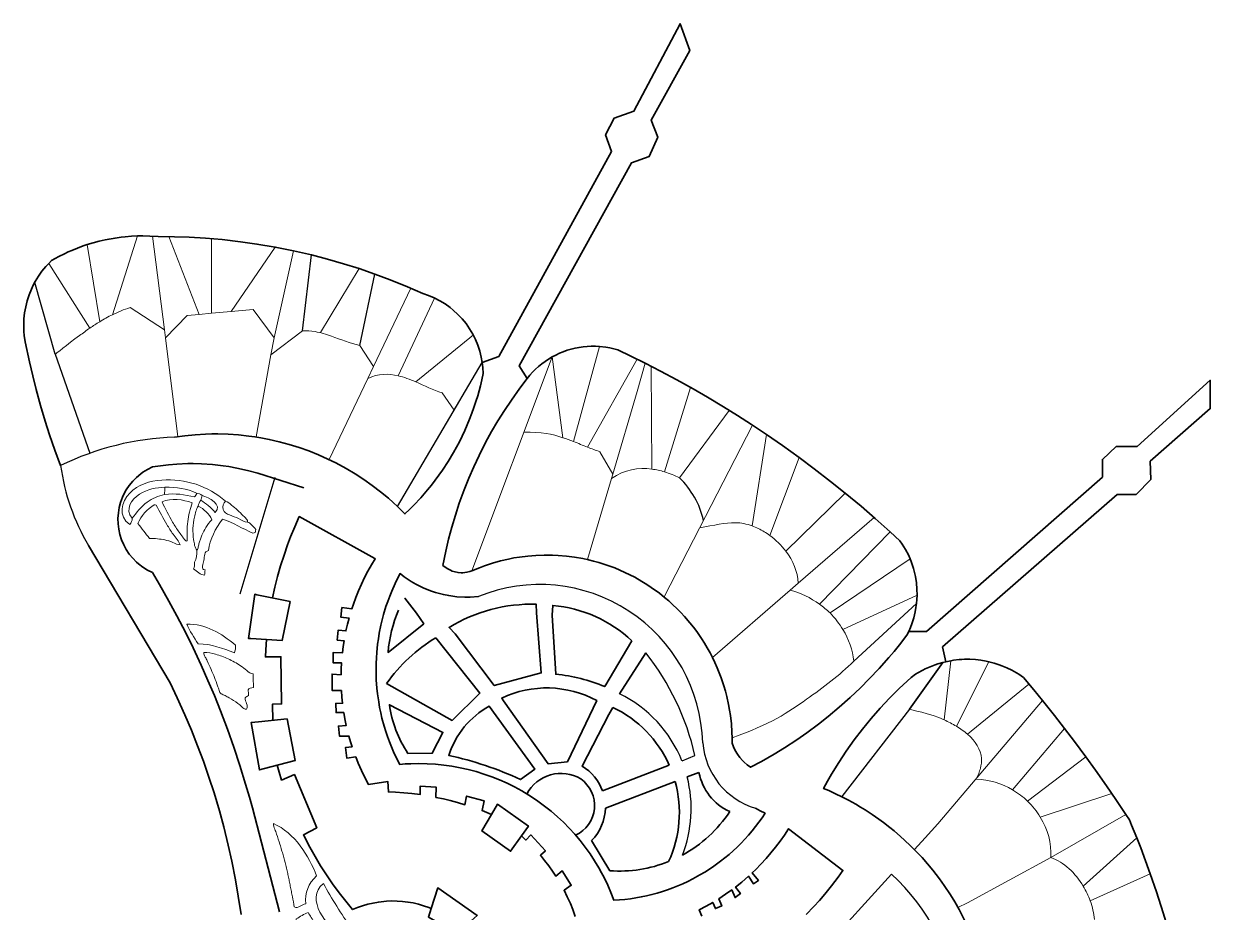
# Model space of a CAD drawing. Header units: millimetres. Extents: x 1814184 to 2218310, y 27764 to 471429.
# Drawn here: x 1828434 to 2218310, y 179537 to 471429 of the extents above; entities that cross this region are included whole.
import ezdxf

# ---------------------------------------------------------------- set-up
doc = ezdxf.new("R2010")
doc.units = ezdxf.units.MM
for name, color, linetype, lineweight in [('01_SITE_BASE', 7, 'Continuous', 35), ('03_REGIONS', 7, 'Continuous', 35), ('03_ROADS_AND_PLOTS', 7, 'Continuous', 9), ('04_GEOMETRIC_DIVISIONS', 7, 'Continuous', 5), ('BLUE_COPIED_UNITS', 7, 'Continuous', 20), ('REGION_HOLES', 7, 'Continuous', 35)]:
    doc.layers.add(name, color=color, linetype=linetype, lineweight=lineweight)

# ---------------------------------------------------------------- blocks, each defined once
blk = doc.blocks.new('GEWAN_A_UPPER_LEFT')
for points, knots in [([(25400, 16777), (14135, 26768), (-960, 31924), (-16472, 30740), (-24367, 30137), (-32369, 27891), (-37615, 22198), (-42972, 16383), (-45453, 6972), (-37625, 1498)], [0, 0, 0, 0, 1, 1, 1, 2, 2, 2, 3, 3, 3, 3]), ([(-14389, 26008), (-20056, 25842), (-26101, 24751), (-31111, 21474), (-36625, 17867), (-40886, 11613), (-36034, 5636)], [0, 0, 0, 0, 1, 1, 1, 2, 2, 2, 2]), ([(-14707, 21233), (-18723, 20184), (-22749, 18676), (-26198, 16137), (-30049, 13302), (-33182, 9182), (-36034, 5636)], [0, 0, 0, 0, 1, 1, 1, 2, 2, 2, 2]), ([(3436, 15822), (-2562, 18004), (-10171, 18942), (-16299, 16458), (-14182, 11899), (-11951, 7427), (-9359, 3064), (-8022, 812), (-6587, -1411), (-5063, -3549), (-4294, -4627), (-3502, -5685), (-2688, -6816), (-2281, -7381), (-1869, -7965), (-1441, -8476), (-960, -9050), (-460, -9532), (253, -9325)], [0, 0, 0, 0, 1, 1, 1, 2, 2, 2, 3, 3, 3, 4, 4, 4, 5, 5, 5, 6, 6, 6, 6]), ([(3436, 15822), (2218, 11823), (1116, 7707), (601, 3382), (106, -774), (153, -5123), (253, -9325)], [0, 0, 0, 0, 1, 1, 1, 2, 2, 2, 2]), ([(10121, 20596), (14325, 19318), (23803, 14645), (18715, 9456), (15735, 12598), (12667, 15529), (9166, 17413)], [0, 0, 0, 0, 1, 1, 1, 2, 2, 2, 2]), ([(25400, 16777), (24030, 15731), (23360, 13153), (23901, 11372), (24461, 9532), (26314, 8544), (28196, 7768), (30171, 6954), (32176, 6374), (34053, 5430), (35980, 4460), (37770, 3104), (39860, 3044)], [0, 0, 0, 0, 1, 1, 1, 2, 2, 2, 3, 3, 3, 4, 4, 4, 4]), ([(25400, 16777), (27051, 16539), (28243, 15311), (29515, 14199), (30774, 13098), (32111, 12111), (33348, 10993), (34649, 9819), (35838, 8501), (37170, 7226), (37836, 6588), (38538, 5961), (39135, 5309), (39790, 4593), (40319, 3846), (39860, 3044)], [0, 0, 0, 0, 1, 1, 1, 2, 2, 2, 3, 3, 3, 4, 4, 4, 5, 5, 5, 5]), ([(-4362, -11871), (-5241, -9362), (-7262, -7169), (-8986, -4873), (-10533, -2811), (-11841, -665), (-13125, 1494), (-15610, 5671), (-18008, 9897), (-20119, 14230), (-20543, 14336), (-20967, 14442), (-21392, 14549), (-26052, 11673), (-30315, 7153), (-32214, 2135), (-29668, -1155), (-27121, -4444), (-24575, -7733), (-21024, -7664), (-17622, -7997), (-14389, -8685), (-12632, -9059), (-10924, -9538), (-9275, -10246), (-7606, -10962), (-5999, -11914), (-4362, -11871)], [0, 0, 0, 0, 1, 1, 1, 2, 2, 2, 3, 3, 3, 4, 4, 4, 5, 5, 5, 6, 6, 6, 7, 7, 7, 8, 8, 8, 9, 9, 9, 9]), ([(7574, 13594), (6182, 11581), (5512, 8969), (4977, 6305), (4494, 3904), (4122, 1461), (4040, -1055), (3960, -3485), (4152, -5982), (4462, -8362), (4637, -9707), (4851, -11016), (5165, -12276), (5455, -13441), (5831, -14565), (6619, -15372)], [0, 0, 0, 0, 1, 1, 1, 2, 2, 2, 3, 3, 3, 4, 4, 4, 5, 5, 5, 5]), ([(7574, 13594), (11056, 11976), (14969, 8248), (16487, 4681), (14950, 3049), (13579, 1348), (12471, -463), (11471, -2097), (10684, -3821), (9931, -5558), (9570, -6389), (9217, -7223), (8921, -8082), (8639, -8903), (8410, -9747), (8177, -10583), (7944, -11420), (7707, -12249), (7547, -13137), (7466, -13581), (7405, -14040), (7287, -14445), (7169, -14850), (6995, -15201), (6619, -15372)], [0, 0, 0, 0, 1, 1, 1, 2, 2, 2, 3, 3, 3, 4, 4, 4, 5, 5, 5, 6, 6, 6, 7, 7, 7, 8, 8, 8, 8]), ([(43543, -4232), (36752, -1413), (30634, 3033), (23490, 4999), (18795, -1227), (15222, -7918), (14259, -15691)], [0, 0, 0, 0, 1, 1, 1, 2, 2, 2, 2]), ([(39860, 3044), (42335, 2628), (43632, -16), (45453, -1685), (45347, -2322), (45241, -2958), (45135, -3595), (44604, -3807), (44074, -4019), (43543, -4232)], [0, 0, 0, 0, 1, 1, 1, 2, 2, 2, 3, 3, 3, 3]), ([(14259, -15691), (11281, -16040), (11752, -19495), (11222, -22166), (10965, -23460), (10474, -24569), (10302, -25819), (10133, -27053), (10274, -28425), (12031, -28423)], [0, 0, 0, 0, 1, 1, 1, 2, 2, 2, 3, 3, 3, 3])]:
    blk.add_open_spline(points, degree=3, knots=knots)
for points in [[(-14389, 26008), (-14495, 24416), (-14601, 22825), (-14707, 21233)], [(-14389, 26008), (-6902, 26160), (64, 25053), (6301, 22188)], [(-14707, 21233), (-7936, 22162), (-1100, 21245), (5028, 19642)], [(6301, 22188), (6470, 21093), (5802, 20345), (5028, 19642)], [(6301, 22188), (7605, 21732), (9051, 21617), (10121, 20596)], [(9166, 17413), (8067, 16376), (7833, 14980), (7574, 13594)], [(10121, 20596), (9802, 19535), (9484, 18474), (9166, 17413)], [(-36034, 5636), (-35842, 3958), (-36644, 2691), (-37625, 1498)], [(6619, -15372), (6596, -18235), (6341, -21002), (5028, -23330)], [(5028, -23330), (5086, -24927), (4997, -26464), (4391, -27786)], [(4391, -27786), (6685, -29519), (8890, -31467), (11712, -31924)], [(12031, -28423), (11924, -29590), (11818, -30757), (11712, -31924)]]:
    blk.add_open_spline(points, degree=3)
blk = doc.blocks.new('GEWAN_B_LEFT_MIDDLE')
for points, knots in [([(8594, 12189), (554, 18734), (-7974, 24100), (-18780, 23966), (-17111, 20065), (-14517, 16547), (-12414, 12825), (-4903, 12868), (1558, 10373), (7958, 7732)], [0, 0, 0, 0, 1, 1, 1, 2, 2, 2, 3, 3, 3, 3]), ([(18462, -4045), (17041, -4022), (16011, -3054), (14954, -2150), (13833, -1191), (12681, -305), (11500, 509), (9239, 2067), (6870, 3363), (4423, 4468), (2160, 5491), (-169, 6351), (-2563, 7055), (-4667, 7674), (-6821, 8172), (-9231, 8051), (-9467, 6973), (-8858, 6243), (-8373, 5463), (-7941, 4768), (-7607, 4033), (-7270, 3298), (-6541, 1702), (-5802, 106), (-5097, -1501), (-3774, -4514), (-2565, -7567), (-1458, -10675), (-1153, -11531), (-856, -12392), (-609, -13274), (-490, -13695), (-384, -14122), (-158, -14450), (38, -14735), (322, -14946), (634, -15136), (1304, -15547), (2097, -15865), (2841, -16222), (3622, -16596), (4348, -17014), (5079, -17446), (6694, -18401), (8333, -19427), (9880, -20576), (10647, -21145), (11391, -21744), (12121, -22440), (12928, -23210), (13718, -24100), (14748, -23886)], [0, 0, 0, 0, 1, 1, 1, 2, 2, 2, 3, 3, 3, 4, 4, 4, 5, 5, 5, 6, 6, 6, 7, 7, 7, 8, 8, 8, 9, 9, 9, 10, 10, 10, 11, 11, 11, 12, 12, 12, 13, 13, 13, 14, 14, 14, 15, 15, 15, 16, 16, 16, 17, 17, 17, 17]), ([(18462, -4045), (18568, -6591), (18674, -9138), (18780, -11684), (17451, -11967), (16035, -11962), (15809, -12983), (15630, -13789), (16193, -15235), (15915, -16141)], [0, 0, 0, 0, 1, 1, 1, 2, 2, 2, 3, 3, 3, 3]), ([(15915, -16141), (15279, -16565), (14642, -16989), (14006, -17414), (13934, -19632), (16053, -21786), (14748, -23886)], [0, 0, 0, 0, 1, 1, 1, 2, 2, 2, 2])]:
    blk.add_open_spline(points, degree=3, knots=knots)
blk.add_open_spline([(8594, 12189), (8652, 10592), (8564, 9055), (7958, 7732)], degree=3)
blk = doc.blocks.new('GEWAN_C_LEFT_LOWER')
for points, knots in [([(-24275, 239), (-24724, 5840), (-22880, 10492), (-18864, 14244), (-22531, 24373), (-29914, 35752), (-40509, 40664), (-40660, 39559), (-40246, 38687), (-39877, 37797), (-39530, 36960), (-39222, 36107), (-38921, 35251), (-38331, 33578), (-37765, 31895), (-37257, 30188), (-36969, 29221), (-36700, 28245), (-36411, 27278), (-36161, 26445), (-35897, 25618), (-35656, 24781), (-35174, 23107), (-34785, 21395), (-34356, 19699), (-34106, 18716), (-33843, 17738), (-33610, 16748), (-33418, 15934), (-33246, 15113), (-33070, 14293), (-32885, 13433), (-32695, 12575), (-32521, 11711), (-32347, 10846), (-32188, 9975), (-32023, 9107), (-31846, 8181), (-31661, 7259), (-31479, 6335), (-31309, 5469), (-31143, 4601), (-30965, 3738), (-30619, 2052), (-30232, 382), (-30005, -1353), (-27956, -2435), (-26262, 103), (-24275, 239)], [0, 0, 0, 0, 1, 1, 1, 2, 2, 2, 3, 3, 3, 4, 4, 4, 5, 5, 5, 6, 6, 6, 7, 7, 7, 8, 8, 8, 9, 9, 9, 10, 10, 10, 11, 11, 11, 12, 12, 12, 13, 13, 13, 14, 14, 14, 15, 15, 15, 16, 16, 16, 16]), ([(-15363, 10425), (-20339, 6803), (-19542, 874), (-17161, -3924), (-14509, -9268), (-9891, -13210), (-4640, -16196), (4281, -21267), (15030, -23581), (24108, -17905)], [0, 0, 0, 0, 1, 1, 1, 2, 2, 2, 3, 3, 3, 3]), ([(-15363, 10425), (-11141, 2706), (-6385, -4791), (-1357, -12175), (535, -11821), (2426, -11287), (4375, -10890), (6243, -10509), (8163, -10256), (10095, -10242), (13942, -10215), (17835, -11140), (21243, -12175)], [0, 0, 0, 0, 1, 1, 1, 2, 2, 2, 3, 3, 3, 4, 4, 4, 4]), ([(-23002, -4218), (-25262, -4689), (-27020, -6373), (-29050, -7401), (-28363, -13505), (-26761, -19266), (-26439, -25516), (-26284, -28503), (-26422, -31602), (-25843, -34468), (-25504, -36149), (-24917, -37750), (-23705, -38819), (-22441, -39934), (-20495, -40471), (-18705, -40664)], [0, 0, 0, 0, 1, 1, 1, 2, 2, 2, 3, 3, 3, 4, 4, 4, 5, 5, 5, 5]), ([(-23002, -4218), (-22071, -5786), (-21033, -7577), (-19769, -9275), (-18404, -11109), (-16776, -12833), (-15681, -14722)], [0, 0, 0, 0, 1, 1, 1, 2, 2, 2, 2]), ([(-15681, -14722), (-15147, -18821), (-14413, -23394), (-14776, -27715), (-14963, -29931), (-15438, -32081), (-16014, -34153), (-16313, -35229), (-16638, -36284), (-17013, -37309), (-17452, -38509), (-17957, -39669), (-18705, -40664)], [0, 0, 0, 0, 1, 1, 1, 2, 2, 2, 3, 3, 3, 4, 4, 4, 4]), ([(21243, -12175), (21031, -13130), (20818, -14085), (20606, -15040), (21544, -16404), (23547, -16375), (24108, -17905)], [0, 0, 0, 0, 1, 1, 1, 2, 2, 2, 2]), ([(28246, -20451), (24666, -23741), (19658, -25146), (14501, -25439), (12199, -25570), (9867, -25480), (7616, -25114), (6387, -24915), (5181, -24633), (4004, -24327), (2789, -24011), (1605, -23670), (394, -23953)], [0, 0, 0, 0, 1, 1, 1, 2, 2, 2, 3, 3, 3, 4, 4, 4, 4]), ([(394, -23953), (341, -24271), (287, -24589), (234, -24908), (1875, -26530), (3595, -27962), (5374, -29251), (7017, -30443), (8711, -31514), (10474, -32418), (12091, -33248), (13767, -33938), (15489, -34517), (17133, -35070), (18821, -35522), (20575, -35801), (21411, -35934), (22262, -36027), (23119, -36133), (23976, -36238), (24839, -36355), (25706, -36371), (26573, -36386), (27445, -36301), (28307, -36210), (29127, -36123), (29938, -36030), (30736, -35908), (32538, -35631), (34274, -35199), (35916, -34534), (36756, -34194), (37572, -33793), (38390, -33401), (39120, -33052), (39852, -32709), (40660, -32547)], [0, 0, 0, 0, 1, 1, 1, 2, 2, 2, 3, 3, 3, 4, 4, 4, 5, 5, 5, 6, 6, 6, 7, 7, 7, 8, 8, 8, 9, 9, 9, 10, 10, 10, 11, 11, 11, 12, 12, 12, 12])]:
    blk.add_open_spline(points, degree=3, knots=knots)
for points in [[(-15681, -14722), (-13576, -15249), (-10802, -16947), (-10906, -19496)], [(-10906, -19496), (-9908, -26861), (-11186, -34090), (-13453, -40505)], [(31747, -18860), (30622, -19493), (29828, -20923), (28246, -20451)], [(31747, -18860), (35931, -22920), (39482, -27242), (40660, -32547)], [(-18705, -40664), (-16954, -40611), (-15204, -40558), (-13453, -40505)]]:
    blk.add_open_spline(points, degree=3)

msp = doc.modelspace()

# ---------------------------------------------------------------- linework, layer by layer
for p, q in [((1920065, 370532), (1923018, 395473)), ((1838789, 362869), (1832047, 386423)), ((1938845, 365758), (1943803, 389195)), ((1838789, 362869), (1850132, 330303)), ((1951270, 312786), (1979084, 360167)), ((1899563, 284173), (1911040, 322490)), ((2101182, 262069), (2121797, 280958)), ((2119507, 246218), (2130485, 261622)), ((2130485, 261622), (2119507, 246218)), ((2119507, 246218), (2097204, 217574)), ((2128845, 208570), (2124621, 203979)), ((2124621, 203979), (2121082, 200133))]:
    msp.add_line(p, q)
at = {"color": 30}
msp.add_line((2044730, 229250), (2048968, 231021), dxfattribs=at)
for centre, radius, start, end in [((1881116, 243615), 92058, 91.9513, 116.14269), ((1910693, 336003), 70813, 187.9112, 210.49085), ((2024600, 302116), 27876, 12.75689, 46.29023), ((1997993, 233608), 53592, 1.68777, 112.10031), ((2075871, 237070), 24382, 184.4302, 253.30132), ((2066411, 140595), 69803, 7.17006, 47.53055)]:
    msp.add_arc(centre, radius, start, end)
for centre, radius, start, end in [((1966730, 212436), 84312, 12.73413, 38.35365), ((2005752, 213609), 41998, 21.86372, 63.87386), ((2005752, 213609), 41998, 338.65997, 14.29724)]:
    msp.add_arc(centre, radius, start, end, dxfattribs=at)
at = {"layer": '01_SITE_BASE'}
for points in [[(1979084, 360167), (1984512, 362137), (2021607, 429438), (2019621, 434926), (2022479, 440427), (2028911, 442754), (2044119, 471429), (2047281, 462691), (2034634, 439706), (2036823, 434120), (2033989, 427852), (2028169, 425746), (1991219, 359096), (1993896, 354930)], [(1867604, 401734), (1865856, 401710), (1863835, 401616), (1861818, 401455), (1860477, 401309), (1858472, 401034), (1856478, 400691), (1855155, 400426), (1853184, 399971), (1851228, 399450), (1849292, 398864), (1848012, 398436), (1846112, 397742), (1844236, 396983), (1843000, 396442), (1841777, 395873), (1839967, 394969), (1837602, 393669), (1836639, 392709), (1835722, 391705), (1834434, 390123), (1833258, 388456), (1832201, 386712), (1831564, 385510), (1830982, 384280), (1830218, 382389), (1829587, 380449), (1829090, 378471), (1828732, 376463), (1828512, 374434), (1828434, 372396), (1828496, 370357), (1828615, 369002), (1828911, 366984), (1830315, 360382), (1831374, 355792), (1832524, 351225), (1833947, 346034), (1835487, 340876), (1836929, 336392), (1838685, 331304), (1840554, 326256)], [(1917066, 396846), (1911075, 398044), (1905053, 399067), (1899676, 399828), (1893606, 400517), (1888195, 400980), (1882774, 401302), (1878026, 401469), (1872596, 401526), (1869903, 401691), (1867604, 401734)], [(1959521, 382809), (1954549, 384991), (1948889, 387291), (1943803, 389195), (1938670, 390967), (1933493, 392604), (1928274, 394106), (1923018, 395473), (1917066, 396846)], [(1979084, 360167), (1978782, 361875), (1978290, 363850), (1977655, 365784), (1976881, 367666), (1975971, 369486), (1974930, 371236), (1973765, 372904), (1972481, 374483), (1971085, 375964), (1969584, 377339), (1968529, 378193), (1966873, 379375), (1965134, 380433), (1963323, 381362), (1961448, 382155), (1959521, 382809)], [(2032632, 359868), (2027902, 362204), (2023599, 364256), (2022299, 364627), (2020982, 364932), (2019651, 365172), (2017637, 365409), (2016287, 365483), (2014935, 365490), (2013585, 365430), (2012239, 365303), (2010900, 365110), (2009574, 364851), (2008261, 364527), (2006966, 364138), (2005692, 363685), (2004442, 363170), (2003219, 362593), (2002026, 361957), (2000866, 361263), (1999742, 360512), (1998656, 359706), (1997612, 358847), (1996611, 357938), (1995657, 356981), (1994751, 355977), (1993896, 354930)], [(1931022, 327131), (1934407, 325304), (1937325, 323567), (1940172, 321718), (1942945, 319759), (1945639, 317692), (1948251, 315522), (1949777, 314172), (1951270, 312786), (1953685, 310400), (1955156, 311808), (1956593, 313251), (1958912, 315729), (1961131, 318296), (1962413, 319878), (1963658, 321489), (1964865, 323129), (1966033, 324797), (1967890, 327637), (1969635, 330548), (1970626, 332327), (1971576, 334128), (1972482, 335951), (1973345, 337796), (1974165, 339660), (1974940, 341542), (1975671, 343443), (1976357, 345360), (1976998, 347293), (1977592, 349240), (1978481, 352515), (1978952, 354496), (1979377, 356488), (1979277, 358521), (1979084, 360167)], [(2072543, 336456), (2067584, 339752), (2063000, 342694), (2058371, 345568), (2053113, 348716), (2048395, 351439), (2043038, 354417), (2037632, 357303), (2032632, 359868)], [(1993896, 354930), (1991420, 351682), (1988652, 347804), (1986386, 344407), (1984219, 340946), (1982154, 337423), (1980192, 333841), (1978036, 329593), (1976303, 325895), (1974679, 322148), (1973164, 318355), (1971537, 313877), (1970265, 309997), (1969105, 306081), (1968060, 302133), (1967130, 298157), (1966192, 293486), (1966945, 292859), (1967762, 292316), (1968632, 291866), (1969237, 291618), (1970174, 291331), (1971137, 291147), (1972114, 291068), (1972767, 291075), (1973419, 291128), (1974065, 291228), (1975016, 291466), (1975633, 291680), (1978154, 292728), (1979860, 293363), (1982452, 294219), (1985080, 294959), (1987738, 295580), (1989525, 295927), (1991321, 296221), (1994030, 296562), (1996751, 296780), (1999479, 296876), (2002209, 296851), (2004027, 296765), (2006748, 296536), (2009455, 296185), (2012144, 295713), (2014019, 295309)], [(2119270, 271826), (2125070, 271825), (2182853, 322487), (2182853, 328324), (2187412, 332524), (2194252, 332524), (2218310, 354311), (2218310, 345019), (2198596, 327709), (2198754, 321712), (2193956, 316783), (2187767, 316783), (2130342, 266684), (2131441, 261854)], [(1906357, 335382), (1904418, 335698), (1902400, 335978), (1899024, 336340), (1895636, 336570), (1892242, 336668), (1890205, 336662), (1888168, 336609), (1884778, 336415), (1881399, 336088), (1877981, 335621)], [(1931022, 327131), (1928379, 328429), (1925278, 329812), (1922126, 331073), (1918927, 332210), (1915685, 333221), (1912407, 334105), (1909096, 334860), (1906357, 335382)], [(2113092, 304560), (2108233, 308901), (2103591, 312904), (2098355, 317258), (2093573, 321091), (2088184, 325253), (2083268, 328912), (2077733, 332878), (2072543, 336456)], [(1912449, 179715), (1903558, 213815), (1902601, 217312), (1901345, 221667), (1899476, 227731), (1897480, 233755), (1895357, 239734), (1893107, 245668), (1891080, 250715), (1888961, 255724), (1886752, 260694), (1884061, 266441), (1881659, 271321), (1878744, 276957), (1876152, 281738), (1873018, 287256), (1870709, 291156), (1869109, 291952), (1867592, 292895), (1866170, 293977), (1865499, 294567), (1864244, 295838), (1863114, 297223), (1862120, 298707), (1861271, 300279), (1860573, 301924), (1860034, 303627), (1859657, 305373), (1859447, 307147), (1859404, 308933), (1859531, 310716), (1859825, 312478), (1860283, 314204), (1860903, 315880), (1861677, 317490), (1862120, 318266), (1863114, 319751), (1864244, 321135), (1865499, 322406), (1866868, 323554), (1867592, 324078), (1869109, 325021), (1870709, 325817), (1874266, 326348), (1876053, 326550), (1878742, 326774), (1882336, 326923), (1884134, 326933), (1886831, 326868), (1890420, 326632), (1893994, 326226), (1895773, 325960), (1898428, 325481), (1901938, 324696), (1905407, 323745), (1920432, 319004)], [(1943850, 295715), (1918985, 309521), (1917504, 306198), (1916124, 302833), (1915155, 300282), (1913954, 296848), (1912857, 293380), (1911864, 289880), (1910977, 286352), (1910197, 282798)], [(2119270, 271826), (2119797, 273041), (2120281, 274318), (2120896, 276271), (2121375, 278261), (2121617, 279605), (2121797, 280958), (2121914, 282318), (2121969, 283682), (2121933, 285729), (2121755, 287769), (2121437, 289791), (2121148, 291125), (2120797, 292445), (2120158, 294390), (2119658, 295660), (2119100, 296906), (2118157, 298723), (2117090, 300471), (2116313, 301593), (2113092, 304560)], [(1899828, 178771), (1898925, 184855), (1897994, 190243), (1896805, 196277), (1895621, 201615), (1894148, 207587), (1892715, 212864), (1890962, 218759), (1889281, 223962), (1887485, 229126), (1885574, 234249), (1883551, 239328), (1881415, 244361), (1878879, 249965), (1876508, 254892), (1849673, 300072)], [(1982120, 211680), (1979023, 212925), (1979700, 216140), (1973938, 217721), (1973420, 214863), (1970985, 215584), (1968530, 216240), (1966369, 216759), (1963884, 217289), (1963902, 220678), (1958745, 220986), (1958646, 218181), (1955975, 218519), (1953297, 218781), (1950612, 218967), (1948259, 219066), (1948124, 222468), (1941748, 221465), (1940528, 223777), (1939392, 226130), (1938341, 228523), (1937531, 230545), (1934556, 230165), (1934112, 233649), (1936342, 233883), (1935809, 235573), (1935275, 237430), (1932153, 237416), (1931852, 240701), (1934408, 240935), (1933960, 243122), (1933607, 245137), (1931072, 245137), (1930982, 248144), (1933181, 248210), (1932976, 250203), (1932814, 252383), (1929772, 252409), (1929772, 257780), (1932691, 257549), (1932737, 259438), (1932843, 261496), (1930082, 261496), (1930082, 264870), (1933126, 264713), (1933389, 266812), (1933683, 268729), (1931451, 268962), (1931793, 272227), (1934298, 271965), (1934803, 274162), (1935325, 276161), (1932590, 276515), (1932994, 279635), (1936242, 279215), (1936746, 280716), (1937563, 282946), (1938452, 285148), (1939413, 287320), (1940443, 289460), (1941543, 291565), (1942710, 293634), (1943944, 295663), (1943850, 295715)], [(2014019, 295309), (2015691, 294897), (2017445, 294410), (2020046, 293582), (2022608, 292638), (2024291, 291945), (2025953, 291203), (2027591, 290411), (2029206, 289571), (2031579, 288220), (2033126, 287262), (2034644, 286258), (2037286, 284344)], [(2068865, 213716), (2070442, 212860), (2072047, 212059), (2071042, 210563), (2069994, 209096), (2068905, 207659), (2067775, 206254), (2066606, 204882), (2065398, 203544), (2064152, 202241), (2062870, 200974), (2061551, 199745), (2060199, 198553), (2058813, 197400), (2057394, 196288), (2055208, 194696), (2053714, 193688), (2052192, 192722), (2050643, 191801), (2048271, 190502), (2046660, 189693), (2045026, 188931), (2043372, 188215), (2041697, 187547), (2040005, 186927), (2038295, 186356), (2036569, 185834), (2034830, 185361), (2033077, 184938), (2031314, 184565), (2029540, 184243), (2027758, 183971), (2025969, 183751), (2024174, 183582), (2022375, 183463), (2021393, 185996), (2020311, 188488), (2019131, 190936), (2018290, 192540), (2017408, 194122), (2016006, 196449), (2014513, 198719), (2012931, 200928), (2011263, 203072), (2009511, 205148), (2007678, 207153), (2005766, 209083), (2003779, 210937), (2001721, 212709), (1999593, 214399), (1997401, 216003), (1995904, 217023), (1994381, 218003), (1992049, 219397), (1989664, 220698), (1987228, 221902), (1984747, 223009), (1982224, 224016), (1979663, 224923), (1977068, 225727), (1974443, 226427), (1971792, 227022), (1969120, 227512), (1966430, 227895), (1963728, 228171), (1961016, 228340), (1958300, 228400), (1955584, 228353), (1953775, 228262), (1951969, 228123), (1951141, 229734), (1949982, 232193), (1949265, 233857), (1948595, 235541), (1947970, 237242), (1947391, 238959), (1946860, 240692), (1946152, 243316), (1945740, 245080), (1945375, 246856), (1945060, 248640), (1944677, 251331), (1944484, 253133), (1944285, 255844), (1944215, 257654), (1944193, 259466), (1944221, 261278), (1944299, 263089), (1944425, 264897), (1944707, 267600), (1944956, 269395), (1945254, 271182), (1945792, 273847), (1946211, 275610), (1946677, 277361), (1947466, 279962), (1948050, 281677), (1948682, 283376), (1949359, 285057), (1950459, 287542), (1951249, 289173), (1952083, 290782), (1953493, 289702), (1955707, 288221), (1957243, 287329), (1959627, 286140), (1962094, 285137), (1963779, 284575), (1966354, 283893), (1968097, 283549), (1970738, 283201), (1973397, 283054), (1975173, 283070), (1977830, 283263)], [(1905063, 283851), (1904351, 283997), (1902280, 269496), (1903020, 269449)], [(1903020, 269449), (1913307, 268792), (1915958, 281616), (1905063, 283851)], [(2037286, 284344), (2039008, 282979), (2040396, 281801), (2041747, 280582), (2043062, 279323), (2044338, 278026), (2045575, 276691), (2047355, 274620), (2048489, 273197), (2049580, 271740), (2051133, 269495), (2052112, 267961), (2053045, 266398), (2053931, 264808), (2054769, 263192), (2055559, 261552), (2056318, 259843)], [(1910270, 242575), (1910178, 247900), (1913164, 247960), (1912965, 263462), (1907853, 263396), (1907971, 265789), (1908153, 269122)], [(2056318, 259843), (2056989, 258205), (2057628, 256501), (2058491, 253911), (2059002, 252164), (2059460, 250403), (2060048, 247737), (2060373, 245946), (2060645, 244146), (2060952, 241434), (2061136, 238710), (2061192, 236891), (2061193, 235071), (2061660, 233829), (2062236, 232634), (2062915, 231494), (2063692, 230419), (2064562, 229416), (2065189, 228793), (2066196, 227929), (2067276, 227158), (2070859, 229086), (2074972, 231454), (2078438, 233585), (2082408, 236186), (2085746, 238512), (2089561, 241337), (2092759, 243851), (2096405, 246890), (2099955, 250040), (2103407, 253299), (2106283, 256176), (2109541, 259627), (2112691, 263178), (2114441, 265250), (2116155, 267353), (2118654, 270563), (2119270, 271826)], [(2121470, 199744), (2119826, 201392), (2117854, 203259), (2116509, 204471), (2114446, 206236), (2113041, 207379), (2110891, 209039), (2109431, 210109), (2107201, 211659), (2104925, 213141), (2103384, 214091), (2101823, 215009), (2099449, 216327), (2097036, 217574), (2095407, 218364), (2092934, 219487), (2091267, 220194), (2092557, 222560), (2093895, 224900), (2096231, 228736), (2098698, 232490), (2101291, 236157), (2104009, 239733), (2106847, 243214), (2109803, 246595), (2112873, 249873), (2116054, 253045), (2118676, 255502), (2120012, 256703), (2121494, 257706), (2122256, 258176), (2123818, 259050), (2124617, 259453), (2126248, 260191), (2127918, 260835), (2128766, 261121), (2130485, 261622), (2131441, 261854)], [(2131441, 261854), (2133109, 262188), (2133993, 262326), (2135771, 262529), (2136664, 262592), (2137558, 262630), (2139348, 262630), (2141135, 262529), (2142914, 262326), (2144678, 262024), (2145553, 261835), (2147285, 261384), (2148989, 260835), (2149828, 260525), (2151479, 259833), (2153089, 259050), (2153876, 258624), (2155413, 257706), (2156895, 256703), (2160353, 252565), (2163201, 249084)], [(2163201, 249084), (2167127, 244171), (2170441, 239917), (2173707, 235625), (2177454, 230571), (2180612, 226200), (2184234, 221055), (2187283, 216607), (2190557, 211705)], [(1905618, 242119), (1903172, 241879), (1905856, 226325), (1907086, 226649)], [(1907086, 226649), (1917665, 229436), (1914979, 243037), (1905618, 242119)], [(1911740, 227875), (1912384, 225526), (1913142, 222970), (1917402, 224755), (1924714, 207300), (1920349, 204923), (1922404, 200965), (1924152, 197856), (1925991, 194799), (1927919, 191797), (1929936, 188854), (1932038, 185972), (1934224, 183152), (1936492, 180399), (1938126, 181080), (1939794, 181671), (1941491, 182172), (1943213, 182579), (1944955, 182892), (1945832, 183013), (1947593, 183183), (1949362, 183258), (1951131, 183236), (1952897, 183119), (1954654, 182906), (1956397, 182598), (1958120, 182196), (1959819, 181701), (1961489, 181114), (1962311, 180787)], [(1982120, 211680), (1984079, 215033), (1994242, 207833), (1991949, 204597)], [(1991949, 204597), (1988397, 199583), (1978960, 206270), (1982120, 211680)], [(2190557, 211705), (2191761, 209870), (2192451, 208203), (2194141, 204019), (2195455, 200657), (2197048, 196436), (2198587, 192195), (2200651, 186226), (2202879, 179359), (2204713, 173315), (2206527, 166916)], [(2085545, 178798), (2088043, 181391), (2089858, 183390), (2091621, 185434), (2093891, 188228), (2096065, 191098), (2097631, 193297), (2079725, 206981), (2078383, 204919), (2076973, 202902), (2075497, 200934), (2073955, 199017), (2072350, 197152), (2070683, 195342), (2068957, 193589), (2067774, 192453), (2069839, 190005), (2068208, 188922), (2066587, 191363), (2064403, 189477), (2062337, 187824), (2063928, 185674), (2062175, 184377), (2061065, 186865), (2059044, 185428), (2056785, 183939), (2057774, 181616), (2055689, 180729), (2054831, 182745), (2052718, 181545), (2050369, 180316), (2051223, 178309)], [(2009680, 178155), (2008847, 180425), (2008046, 182384), (2007050, 184588), (2005969, 186751), (2008318, 188434), (2005305, 193191), (2003245, 191427), (2002192, 193030), (2000922, 194816), (1999590, 196556), (1998198, 198249), (1999826, 199740), (1995055, 204947), (1993447, 203235), (1991949, 204597)], [(2121470, 199744), (2123597, 197483), (2125392, 195445), (2127125, 193354), (2129336, 190486), (2130917, 188278), (2132921, 185262), (2134344, 182949), (2135763, 180470)], [(2090637, 166864), (2113541, 192084)], [(1962311, 180787), (1964493, 187539), (1977437, 178473), (1972546, 174068)], [(1972546, 174068), (1970901, 172586), (1961397, 177957), (1962311, 180787)], [(2135763, 180470), (2137387, 177392), (2138570, 174947), (2139679, 172468), (2140712, 169956), (2141670, 167415), (2142550, 164846), (2143352, 162251), (2144120, 159460)]]:
    msp.add_lwpolyline(points, dxfattribs=at)
at = {"layer": '03_REGIONS', "color": 30}
for p, q in [((2020718, 244473), (2022051, 246838)), ((2022051, 246838), (2022051, 246838)), ((2040563, 227810), (2018626, 219430)), ((2019558, 213752), (2042476, 222469)), ((2046450, 223981), (2050310, 225449)), ((2060417, 212592), (2060417, 212592)), ((2021022, 193191), (2015045, 203148))]:
    msp.add_line(p, q, dxfattribs=at)
for points in [[(1953701, 282690), (1953701, 282690), (1957472, 277744), (1959849, 274342), (1948149, 264916, -0.0785865), (1951572, 278782)], [(2002104, 277123), (2002284, 280317, -0.169847), (2028275, 268695)], [(2028275, 268695), (2019366, 253655, 0.0751495), (2003259, 257738), (2002104, 277123)], [(1963871, 269737), (1978356, 251565), (1969187, 242566), (1947635, 254698, -0.1010409)], [(1963871, 269737, 0.1010409), (1947635, 254698)], [(2016696, 249079), (2007054, 228909), (2000707, 228316), (1986112, 249032), (1985511, 249916, -0.2384903)], [(1948573, 247729), (1966172, 238613), (1962644, 231770), (1954680, 231744, -0.1132015)], [(1996324, 226534), (1991691, 223148, 0.0552789), (1968091, 231049, -0.191431), (1981411, 247236)], [(2018626, 219430, 0.1742772), (2011892, 227525), (2020718, 244473)], [(2009767, 204845, 0.5774728), (2011435, 223363, 0.4327516), (1993760, 218374)]]:
    msp.add_lwpolyline(points, format="xyb", dxfattribs=at)
msp.add_lwpolyline([(1996974, 277857), (1998462, 258168), (1983030, 253997), (1970190, 270965)], dxfattribs=at)
for centre, radius, start, end in [((2005536, 212252), 38327, 23.94883, 64.47476), ((2005542, 212253), 38321, 335.22728, 15.46208), ((2067819, 228813), 17829, 190.87342, 245.4709), ((2024178, 236479), 43403, 298.47332, 326.60894), ((2024178, 236479), 43403, 265.82933, 291.85591)]:
    msp.add_arc(centre, radius, start, end, dxfattribs=at)
at = {"layer": '03_ROADS_AND_PLOTS'}
for p, q in [((1865856, 401710), (1857561, 375847)), ((1870795, 401636), (1874653, 370864)), ((1849292, 398864), (1853393, 373549)), ((1876166, 401488), (1886032, 375964)), ((1890173, 400811), (1890166, 376329)), ((1911075, 398044), (1896539, 376891)), ((1917066, 396846), (1910699, 368211)), ((1836639, 392709), (1850182, 371453)), ((1938670, 390967), (1925965, 369972)), ((1955577, 384540), (1943388, 358881)), ((1963415, 381314), (1951480, 355770)), ((1874653, 370864), (1863406, 378172)), ((1882186, 375625), (1874978, 368278)), ((1886032, 375964), (1882186, 375625)), ((1890166, 376329), (1886032, 375964)), ((1896539, 376891), (1890166, 376329)), ((1903831, 377535), (1896539, 376891)), ((1910699, 368211), (1903831, 377535)), ((1874653, 370864), (1874978, 368278)), ((1920065, 370532), (1909677, 362612)), ((1874978, 368278), (1879054, 335767)), ((1910699, 368211), (1909677, 362612)), ((1976239, 369226), (1957227, 353794)), ((1909677, 362612), (1904763, 335698)), ((1938845, 365758), (1943388, 358881)), ((2017637, 365409), (2009091, 334169)), ((1943388, 358881), (1941484, 354874)), ((2002026, 361957), (1975633, 291680)), ((2002026, 361957), (2005599, 335442)), ((2029967, 361184), (2013650, 332354)), ((2032632, 359868), (2030002, 350633)), ((2034632, 358842), (2034861, 325120)), ((1941484, 354874), (1928752, 328263)), ((2047529, 351920), (2038997, 324205)), ((1969846, 344430), (1965901, 350160)), ((2030002, 350633), (2021991, 323499)), ((2060251, 344401), (2043862, 322266)), ((2067896, 339544), (2038832, 283119)), ((2072543, 336456), (2067753, 306471)), ((2017755, 330848), (2021991, 323499)), ((2083268, 328912), (2073578, 303318)), ((2021559, 322035), (2013692, 295389)), ((2021991, 323499), (2021559, 322035)), ((2098355, 317258), (2078869, 298139)), ((2107853, 309229), (2082906, 287628)), ((2113092, 304560), (2089914, 280735)), ((2119658, 295660), (2093363, 277863)), ((2080239, 285318), (2054744, 263242)), ((2082906, 287628), (2080239, 285318)), ((2121969, 283682), (2097607, 272390)), ((2133109, 262188), (2130849, 242738)), ((2145553, 261835), (2134899, 240643)), ((2158722, 254518), (2138564, 238001)), ((2163201, 249084), (2128845, 208570)), ((2170441, 239917), (2153362, 219732)), ((2177454, 230571), (2158246, 216062)), ((2185949, 218552), (2162470, 210804)), ((2165889, 197563), (2190557, 211705)), ((2194141, 204019), (2176594, 188085)), ((2138593, 182592), (2165889, 197563)), ((2198587, 192195), (2178867, 183329)), ((2135403, 181098), (2138593, 182592))]:
    msp.add_line(p, q, dxfattribs=at)
at = {"layer": '04_GEOMETRIC_DIVISIONS'}
for points in [[(1857561, 375847), (1856133, 375149), (1854751, 374375), (1853393, 373549)], [(1863406, 378172), (1861362, 377544), (1859425, 376757), (1857561, 375847)], [(1850182, 371453), (1849025, 370663), (1847896, 369817), (1846752, 368971)], [(1853393, 373549), (1852305, 372887), (1851243, 372179), (1850182, 371453)], [(1920065, 370532), (1921441, 370632), (1922804, 370528), (1924160, 370289)], [(1846752, 368971), (1842780, 366036), (1838789, 362869), (1838789, 362869)], [(1924160, 370289), (1925965, 369972), (1927759, 369417), (1929561, 368788)], [(1929561, 368788), (1932603, 367726), (1935668, 366453), (1938845, 365758)], [(1951480, 355770), (1948265, 356522), (1944939, 356549), (1941484, 354874)], [(1957227, 353794), (1955330, 354610), (1953416, 355316), (1951480, 355770)], [(1965901, 350160), (1962993, 351107), (1960122, 352548), (1957227, 353794)], [(1992730, 337205), (1998640, 337403), (2002159, 336593), (2005599, 335442)], [(2005599, 335442), (2006774, 335048), (2007940, 334615), (2009091, 334169)], [(2009091, 334169), (2010643, 333566), (2012167, 332940), (2013650, 332354)], [(2013650, 332354), (2015061, 331796), (2016433, 331276), (2017755, 330848)], [(2021559, 322035), (2025849, 324972), (2030382, 325721), (2034861, 325120)], [(2034861, 325120), (2036246, 324934), (2037628, 324627), (2038997, 324205)], [(2038997, 324205), (2040641, 323698), (2042268, 323038), (2043862, 322266)], [(2050521, 305870), (2055353, 306588), (2058895, 307593), (2062304, 307514)], [(2062304, 307514), (2064166, 307471), (2065987, 307105), (2067753, 306471)], [(2067753, 306471), (2069117, 305981), (2070449, 305331), (2071739, 304547)], [(2071739, 304547), (2072363, 304168), (2072977, 303757), (2073578, 303318)], [(2073578, 303318), (2075551, 301873), (2077369, 300115), (2078869, 298139)], [(2078869, 298139), (2081221, 295042), (2082757, 291448), (2082906, 287628)], [(2080239, 285318), (2083701, 284486), (2087002, 282842), (2089914, 280735)], [(2089914, 280735), (2091128, 279856), (2092299, 278918), (2093363, 277863)], [(2093363, 277863), (2095012, 276228), (2096412, 274368), (2097607, 272390)], [(2097607, 272390), (2099506, 269245), (2100814, 265762), (2101182, 262069)], [(2101182, 262069), (2096432, 257283), (2091013, 253314), (2085648, 249507)], [(2085648, 249507), (2079659, 245257), (2073737, 241209), (2061192, 236891)], [(2119507, 246218), (2119507, 246218), (2126439, 244763), (2130849, 242738)], [(2130849, 242738), (2132262, 242089), (2133636, 241417), (2134899, 240643)], [(2134899, 240643), (2136239, 239822), (2137482, 238951), (2138564, 238001)], [(2138564, 238001), (2141187, 235699), (2142923, 233033), (2143122, 230078)], [(2143122, 230078), (2143192, 229035), (2143071, 227957), (2142793, 226860)], [(2142793, 226860), (2142496, 225687), (2142020, 224492), (2141406, 223298)], [(2141406, 223298), (2145744, 223118), (2149828, 221828), (2153362, 219732)], [(2153362, 219732), (2155127, 218684), (2156784, 217461), (2158246, 216062)], [(2158246, 216062), (2159886, 214492), (2161303, 212704), (2162470, 210804)], [(2162470, 210804), (2164922, 206810), (2166193, 202202), (2165889, 197563)], [(2165889, 197563), (2170268, 196008), (2174019, 192380), (2176594, 188085)], [(2176594, 188085), (2177506, 186562), (2178275, 184958), (2178867, 183329)], [(2178867, 183329), (2179615, 181271), (2180087, 179177), (2180234, 177176)]]:
    msp.add_open_spline(points, degree=3, dxfattribs=at)
at = {"layer": 'REGION_HOLES', "color": 30}
for p, q in [((2022051, 246838), (2020718, 244473)), ((2022051, 246838), (2022051, 246838)), ((2020718, 244473), (2011892, 227525)), ((2018626, 219430), (2040563, 227810)), ((2042476, 222469), (2019558, 213752)), ((2050310, 225449), (2046450, 223981)), ((2060417, 212592), (2060417, 212592)), ((2015045, 203148), (2021022, 193191))]:
    msp.add_line(p, q, dxfattribs=at)
for points in [[(1996974, 277857), (1996851, 280719, 0.1462609), (1968186, 273109), (1970190, 270965), (1983030, 253997), (1998462, 258168)], [(2028275, 268695, 0.169847), (2002284, 280317), (2002104, 277123), (2003259, 257738, -0.0751495), (2019366, 253655), (2028275, 268695)], [(2007054, 228909), (2016696, 249079, 0.2384903), (1985511, 249916), (1986112, 249032), (2000707, 228316)], [(1966172, 238613), (1948573, 247729, 0.1132015), (1954680, 231744), (1962644, 231770)], [(1991691, 223148), (1996324, 226534), (1981411, 247236, 0.191431), (1968091, 231049, -0.0552789)]]:
    msp.add_lwpolyline(points, format="xyb", dxfattribs=at)
for points in [[(1947635, 254698), (1969187, 242566), (1978356, 251565), (1963871, 269737)], [(2032847, 264753), (2024246, 251316), (2024246, 251316)]]:
    msp.add_lwpolyline(points, dxfattribs=at)
for centre, radius, start, end in [((2005536, 212252), 38327, 23.94883, 64.47476), ((2003999, 214112), 15563, 19.98036, 59.5246), ((2005542, 212253), 38321, 335.22728, 15.46208), ((2067819, 228813), 17829, 190.87342, 245.4709), ((2003999, 214112), 15563, 315.2136, 358.67631), ((2024178, 236479), 43403, 298.47332, 326.60894), ((2024178, 236479), 43403, 265.82933, 291.85591)]:
    msp.add_arc(centre, radius, start, end, dxfattribs=at)

# ---------------------------------------------------------------- block references
at = {"layer": 'BLUE_COPIED_UNITS'}
for name, p, xscale, yscale, zscale in [('GEWAN_A_UPPER_LEFT', (1882022, 306172), 0.49904338482855587, 0.49904338482855587, 0.49904338482855587), ('GEWAN_B_LEFT_MIDDLE', (1892985, 260189), 0.5848354693860521, 0.5848354693860521, 0.5848354693860521), ('GEWAN_C_LEFT_LOWER', (1936945, 182171), 0.6531603166604114, 0.6531603166604114, 0.6531603166604114)]:
    msp.add_blockref(name, p, dxfattribs=dict(at, xscale=xscale, yscale=yscale, zscale=zscale))

doc.saveas('drawing.dxf')
